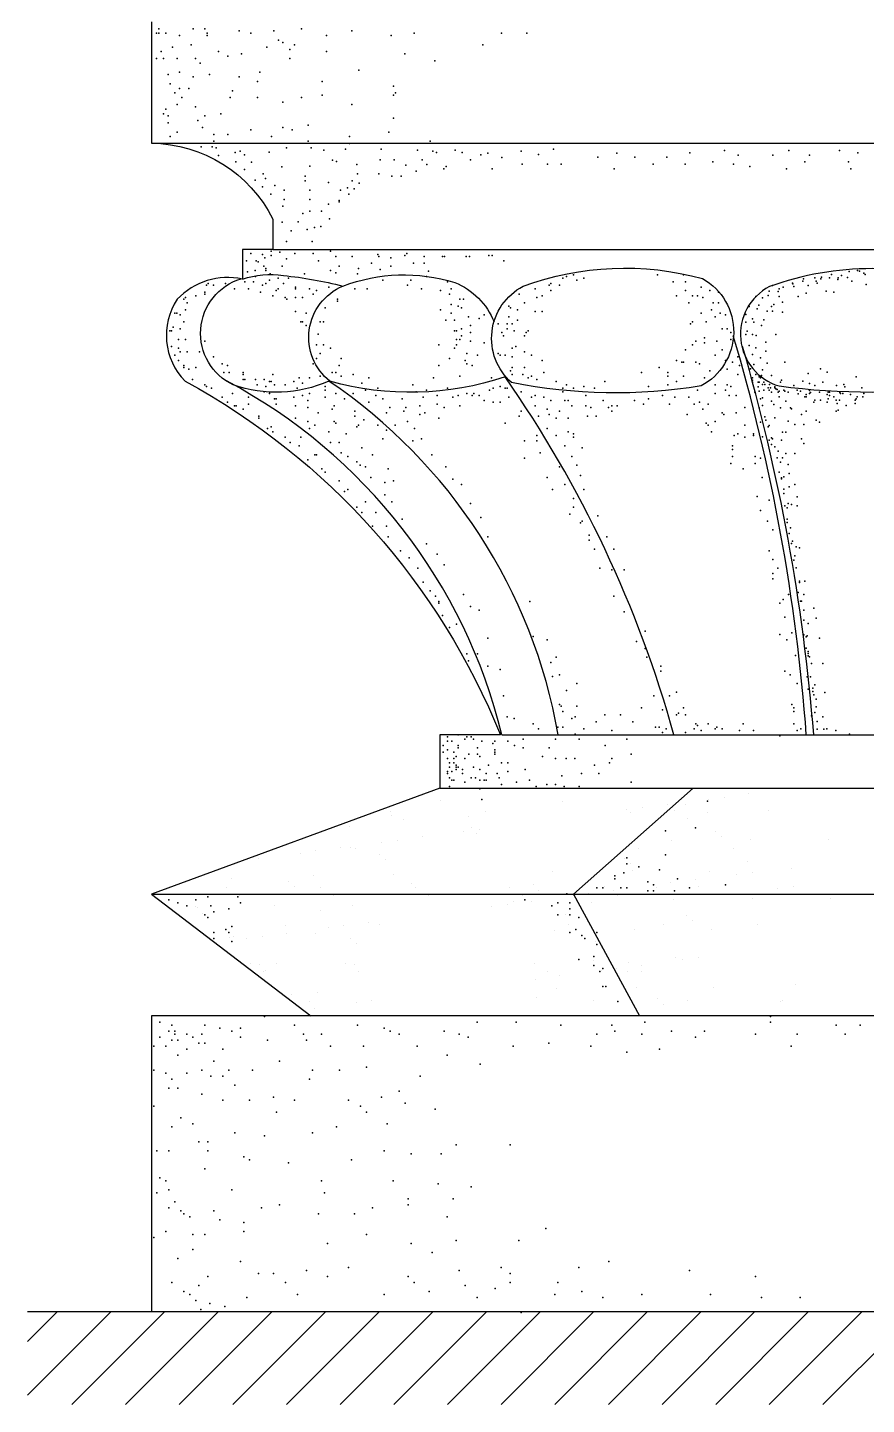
# Model space of a CAD drawing. Extents: x 1527 to 2079, y 1984 to 2892.
# Drawn here: x 1526.8 to 1803.2, y 1983.9 to 2437.6 of the extents above; entities that cross this region are included whole.
import ezdxf

# ---------------------------------------------------------------- set-up
doc = ezdxf.new("R2010")
doc.units = 0
doc.header["$LTSCALE"] = 100
doc.header["$MEASUREMENT"] = 0
for name, color, linetype in [('2', 2, 'CONTINUOUS'), ('3', 3, 'CONTINUOUS'), ('4', 4, 'CONTINUOUS'), ('7', 7, 'CONTINUOUS')]:
    doc.layers.add(name, color=color, linetype=linetype)

msp = doc.modelspace()

# ---------------------------------------------------------------- hatches: boundary and pattern name
at = {"layer": '3'}
h = msp.add_hatch(dxfattribs=at)
h.set_pattern_fill('ANSI31', color=256, scale=100, style=0)
h.set_pattern_definition([(45, (416.896, 1000.795), (-8.838835, 8.838835), [])])
h.paths.add_polyline_path([(2079.45, 2014.49), (1526.8, 2014.49), (1526.8, 1983.87), (2079.45, 1983.87)])

# ---------------------------------------------------------------- linework, layer by layer
at = {"layer": '2'}
msp.add_line((1526.8, 2014.49), (2079.45, 2014.49), dxfattribs=at)
at = {"layer": '3'}
for p, q in [((1607.59, 2364.49), (2002.59, 2364.49)), ((1683.08, 2204.49), (1927.59, 2204.49)), ((1662.96, 2182.96), (1662.96, 2182.96)), ((1702.98, 2182.61), (1702.98, 2182.61)), ((1751.17, 2183.31), (1751.17, 2183.31)), ((1756.37, 2184), (1756.37, 2184)), ((1764.5, 2185.07), (1764.5, 2185.07)), ((1778.09, 2186.85), (1778.09, 2186.85)), ((1646.47, 2179.35), (1646.47, 2179.35)), ((1677.62, 2179.41), (1677.62, 2179.41)), ((1724.25, 2179.77), (1724.25, 2179.77)), ((1725.39, 2179.05), (1725.39, 2179.05)), ((1729.46, 2180.45), (1729.46, 2180.45)), ((1737.59, 2181.52), (1737.59, 2181.52)), ((1739.9, 2179.52), (1739.9, 2179.52)), ((1743.58, 2181.73), (1743.58, 2181.73)), ((1750.97, 2178.93), (1750.97, 2178.93)), ((1771.04, 2179.58), (1771.04, 2179.58)), ((1632.9, 2174.18), (1632.9, 2174.18)), ((1646.62, 2177.87), (1646.62, 2177.87)), ((1650.69, 2176.67), (1650.69, 2176.67)), ((1672.2, 2177.75), (1672.2, 2177.75)), ((1672.91, 2173.84), (1672.91, 2173.84)), ((1744.11, 2176.84), (1744.11, 2176.84)), ((1643.5, 2169.14), (1643.5, 2169.14)), ((1648.7, 2169.82), (1648.7, 2169.82)), ((1656.83, 2170.89), (1656.83, 2170.89)), ((1670.41, 2172.68), (1670.41, 2172.68)), ((1674.76, 2172.15), (1674.76, 2172.15)), ((1675.62, 2173.36), (1675.62, 2173.36)), ((1738.91, 2169.68), (1738.91, 2169.68)), ((1753.53, 2172.61), (1753.53, 2172.61)), ((1755.38, 2170.92), (1755.38, 2170.92)), ((1765.08, 2170.01), (1765.08, 2170.01)), ((1790.67, 2169.89), (1790.67, 2169.89)), ((1616.58, 2165.59), (1616.58, 2165.59)), ((1621.78, 2166.28), (1621.78, 2166.28)), ((1629.91, 2167.35), (1629.91, 2167.35)), ((1633.13, 2167.52), (1633.13, 2167.52)), ((1634.73, 2166.94), (1634.73, 2166.94)), ((1642.85, 2165.06), (1642.85, 2165.06)), ((1728.15, 2167.11), (1728.15, 2167.11)), ((1759.3, 2167.17), (1759.3, 2167.17)), ((1603, 2163.8), (1603, 2163.8)), ((1644.7, 2163.37), (1644.7, 2163.37)), ((1723.47, 2163.83), (1723.47, 2163.83)), ((1725.31, 2162.14), (1725.31, 2162.14)), ((1764.08, 2162.95), (1764.08, 2162.95)), ((1778.61, 2160.63), (1778.61, 2160.63)), ((1594.07, 2157.29), (1594.07, 2157.29)), ((1612.79, 2156.28), (1612.79, 2156.28)), ((1621.07, 2158.27), (1621.07, 2158.27)), ((1647.25, 2158.6), (1647.25, 2158.6)), ((1653.4, 2155.4), (1653.4, 2155.4)), ((1699.84, 2159.45), (1699.84, 2159.45)), ((1726.02, 2159.78), (1726.02, 2159.78)), ((1738.68, 2155.77), (1738.68, 2155.77)), ((1746.81, 2156.84), (1746.81, 2156.84)), ((1751.6, 2159.66), (1751.6, 2159.66)), ((1760.39, 2158.63), (1760.39, 2158.63)), ((1765.59, 2159.32), (1765.59, 2159.32)), ((1567.59, 2151.99), (2042.59, 2151.99)), ((1592.27, 2154.2), (1592.27, 2154.2)), ((1596.48, 2151.51), (1596.48, 2151.51)), ((1614.63, 2154.6), (1614.63, 2154.6)), ((1623.41, 2154.26), (1623.41, 2154.26)), ((1627.63, 2151.57), (1627.63, 2151.57)), ((1654.55, 2154.31), (1654.55, 2154.31)), ((1658.77, 2151.63), (1658.77, 2151.63)), ((1685.69, 2154.37), (1685.69, 2154.37)), ((1689.91, 2151.68), (1689.91, 2151.68)), ((1693.41, 2155.06), (1693.41, 2155.06)), ((1695.25, 2153.37), (1695.25, 2153.37)), ((1706.55, 2151.55), (1706.55, 2151.55)), ((1711.76, 2152.23), (1711.76, 2152.23)), ((1716.83, 2154.43), (1716.83, 2154.43)), ((1719.89, 2153.3), (1719.89, 2153.3)), ((1721.05, 2151.74), (1721.05, 2151.74)), ((1733.47, 2155.09), (1733.47, 2155.09)), ((1734.01, 2154.17), (1734.01, 2154.17)), ((1747.97, 2154.48), (1747.97, 2154.48)), ((1752.19, 2151.8), (1752.19, 2151.8)), ((1765.71, 2150.74), (1765.71, 2150.74)), ((1774.03, 2153.83), (1774.03, 2153.83)), ((1775.87, 2152.14), (1775.87, 2152.14)), ((1779.12, 2154.54), (1779.12, 2154.54)), ((1783.33, 2151.85), (1783.33, 2151.85)), ((1582.01, 2148.04), (1582.01, 2148.04)), ((1582.73, 2147.51), (1582.73, 2147.51)), ((1608.18, 2148.37), (1608.18, 2148.37)), ((1623.33, 2146.62), (1623.33, 2146.62)), ((1633.76, 2148.25), (1633.76, 2148.25)), ((1679.63, 2148), (1679.63, 2148)), ((1684.84, 2148.69), (1684.84, 2148.69)), ((1686.95, 2149.56), (1686.95, 2149.56)), ((1692.97, 2149.76), (1692.97, 2149.76)), ((1712.53, 2149.44), (1712.53, 2149.44)), ((1739.54, 2150.41), (1739.54, 2150.41)), ((1791.3, 2150.62), (1791.3, 2150.62)), ((1584.57, 2145.82), (1584.57, 2145.82)), ((1611.67, 2141.84), (1611.67, 2141.84)), ((1639.13, 2142.67), (1639.13, 2142.67)), ((1642.81, 2141.9), (1642.81, 2141.9)), ((1703.95, 2145.4), (1703.95, 2145.4)), ((1705.09, 2142.01), (1705.09, 2142.01)), ((1736.23, 2142.07), (1736.23, 2142.07)), ((1743.97, 2145.05), (1743.97, 2145.05)), ((1745.81, 2143.36), (1745.81, 2143.36)), ((1767.37, 2142.12), (1767.37, 2142.12)), ((1593.27, 2137.85), (1593.27, 2137.85)), ((1594.7, 2138.02), (1594.7, 2138.02)), ((1598.88, 2137.37), (1598.88, 2137.37)), ((1604.09, 2138.06), (1604.09, 2138.06)), ((1612.22, 2139.13), (1612.22, 2139.13)), ((1621.7, 2139), (1621.7, 2139)), ((1625.8, 2140.91), (1625.8, 2140.91)), ((1631, 2141.6), (1631, 2141.6)), ((1633.29, 2137.5), (1633.29, 2137.5)), ((1700.47, 2140.18), (1700.47, 2140.18)), ((1726.65, 2140.52), (1726.65, 2140.52)), ((1752.23, 2140.39), (1752.23, 2140.39)), ((1635.13, 2135.81), (1635.13, 2135.81)), ((1713.91, 2136.28), (1713.91, 2136.28)), ((1715.75, 2134.59), (1715.75, 2134.59)), ((1600.34, 2129.16), (1600.34, 2129.16)), ((1603.23, 2128.73), (1603.23, 2128.73)), ((1608.81, 2129.11), (1608.81, 2129.11)), ((1631.48, 2129.22), (1631.48, 2129.22)), ((1634.39, 2128.98), (1634.39, 2128.98)), ((1693.77, 2129.33), (1693.77, 2129.33)), ((1713.16, 2130.17), (1713.16, 2130.17)), ((1724.91, 2129.39), (1724.91, 2129.39)), ((1729.11, 2128.62), (1729.11, 2128.62)), ((1740.17, 2131.14), (1740.17, 2131.14)), ((1742.69, 2130.41), (1742.69, 2130.41)), ((1747.9, 2131.1), (1747.9, 2131.1)), ((1604.56, 2126.47), (1604.56, 2126.47)), ((1605.07, 2127.04), (1605.07, 2127.04)), ((1635.7, 2126.53), (1635.7, 2126.53)), ((1694.06, 2124.01), (1694.06, 2124.01)), ((1697.98, 2126.64), (1697.98, 2126.64)), ((1702.19, 2125.08), (1702.19, 2125.08)), ((1715.77, 2126.87), (1715.77, 2126.87)), ((1720.98, 2127.55), (1720.98, 2127.55)), ((1724.45, 2126.61), (1724.45, 2126.61)), ((1729.13, 2126.7), (1729.13, 2126.7)), ((1613.77, 2119.07), (1613.77, 2119.07)), ((1622.33, 2119.73), (1622.33, 2119.73)), ((1701.1, 2120.91), (1701.1, 2120.91)), ((1727.28, 2121.25), (1727.28, 2121.25)), ((1752.86, 2121.12), (1752.86, 2121.12)), ((1779.87, 2122.1), (1779.87, 2122.1)), ((1619.74, 2116.8), (1619.74, 2116.8)), ((1621.44, 2114.45), (1621.44, 2114.45)), ((1635.02, 2116.24), (1635.02, 2116.24)), ((1640.22, 2116.92), (1640.22, 2116.92)), ((1694.39, 2117.84), (1694.39, 2117.84)), ((1713.17, 2116.97), (1713.17, 2116.97)), ((1734.4, 2117.49), (1734.4, 2117.49)), ((1736.25, 2115.8), (1736.25, 2115.8)), ((1744.31, 2117.03), (1744.31, 2117.03)), ((1775.01, 2116.61), (1775.01, 2116.61)), ((1775.45, 2117.08), (1775.45, 2117.08)), ((1766.97, 2112.21), (1766.97, 2112.21)), ((1792.56, 2112.08), (1792.56, 2112.08))]:
    msp.add_line(p, q, dxfattribs=at)
for points in [[(1597.59, 2354.74, -0.115804), (1611.1, 2355.9, -0.036004), (1630.71, 2352.43)], [(1684.12, 2322.49, -0.150064), (1626.42, 2321.04, -0.569044), (1630.71, 2352.43, -0.167002), (1667.54, 2353.61, -0.20382), (1680.51, 2340.61, -0.250698)], [(1626.05, 2321.1, -0.19162), (1594.57, 2319.85, -0.685629), (1597.13, 2354.83, -0.544902)]]:
    msp.add_lwpolyline(points, format="xyb", dxfattribs=at)
for points in [[(1686.3, 2320.6, -0.526861), (1690.09, 2352.36, -0.156701), (1749.21, 2354.89, -0.593289), (1748.7, 2319.49, -0.089749)], [(1774.44, 2319.49, 0.065726), (1835.77, 2319.54, 0.675826), (1838.96, 2352.25, 0.174506), (1771.24, 2352.25, 0.674851)]]:
    msp.add_lwpolyline(points, format="xyb", close=True, dxfattribs=at)
msp.add_lwpolyline([(1746.07, 2186.99), (1706.72, 2151.99), (1728.46, 2111.99)], dxfattribs=at)
for centre, radius, start, end in [((1164.14, 2159.25), 620.9, 4.17881, 16.54329), ((1145.18, 2153.26), 642.71, 4.57153, 16.18955), ((1508.04, 2161.96), 180.13, 13.657, 62.0925), ((1526.62, 2173.83), 177.7, 9.9655, 55.9734), ((1367.69, 2101.09), 386.19, 15.5292, 34.9786)]:
    msp.add_arc(centre, radius, start, end, dxfattribs=at)
for p in [(1570.05, 2437.23), (1581.41, 2437.23), (1585.2, 2437.23), (1617.02, 2437.23), (1569.29, 2435.72), (1570.05, 2435.72), (1572.32, 2435.72), (1576.87, 2434.96), (1585.96, 2435.72), (1585.96, 2434.96), (1596.56, 2436.47), (1600.35, 2435.72), (1607.93, 2436.47), (1609.44, 2433.45), (1610.96, 2432.69), (1625.35, 2434.96), (1633.68, 2436.47), (1646.56, 2434.96), (1654.13, 2435.72), (1682.92, 2435.72), (1691.25, 2435.72), (1570.81, 2429.66), (1574.6, 2431.18), (1580.66, 2431.93), (1589.75, 2429.66), (1592.78, 2428.15), (1597.32, 2428.9), (1605.65, 2431.18), (1613.23, 2430.42), (1614.74, 2431.93), (1625.35, 2429.66), (1651.1, 2428.9), (1676.86, 2431.93), (1569.29, 2427.39), (1571.57, 2427.39), (1576.11, 2427.39), (1582.17, 2427.39), (1583.69, 2425.88), (1613.23, 2427.39), (1635.95, 2423.61), (1660.95, 2426.63), (1573.08, 2422.09), (1573.84, 2419.06), (1576.87, 2422.85), (1581.41, 2421.33), (1586.72, 2422.09), (1596.56, 2421.33), (1602.62, 2419.82), (1603.38, 2422.85), (1623.83, 2419.82), (1575.35, 2416.04), (1576.87, 2417.55), (1577.63, 2414.52), (1579.9, 2417.55), (1593.53, 2414.52), (1594.29, 2416.79), (1602.62, 2414.52), (1617.02, 2414.52), (1623.83, 2415.28), (1647.32, 2418.31), (1647.32, 2415.28), (1648.07, 2416.04), (1572.32, 2410.74), (1576.11, 2412.25), (1582.17, 2411.49), (1610.96, 2413.01), (1633.68, 2412.25), (1571.57, 2409.22), (1573.08, 2408.47), (1573.08, 2406.19), (1582.93, 2406.95), (1585.2, 2408.47), (1590.5, 2409.22), (1619.29, 2405.44), (1647.32, 2407.71), (1573.84, 2401.65), (1573.84, 2401.65), (1576.11, 2403.17), (1584.44, 2404.68), (1588.23, 2402.41), (1592.78, 2402.41), (1600.35, 2403.92), (1607.17, 2401.65), (1610.96, 2404.68), (1613.99, 2403.92), (1632.92, 2401.65), (1645.8, 2403.17), (1584.04, 2398.29), (1587.58, 2398.29), (1588.23, 2400.14), (1588.99, 2397.93), (1595.16, 2396.38), (1596.81, 2396.87), (1606.39, 2396.52), (1612.07, 2397.94), (1619.29, 2400.14), (1620.23, 2397.94), (1624.47, 2397.15), (1631.59, 2397.58), (1632.92, 2399.38), (1643.3, 2397.58), (1655.32, 2397.15), (1659.44, 2400.14), (1660.33, 2396.87), (1661.49, 2396.38), (1667.66, 2397.15), (1669.98, 2396.38), (1678.43, 2396.16), (1689.43, 2396.87), (1695.11, 2395.81), (1700.07, 2397.58), (1721.01, 2396.16), (1745.04, 2396.35), (1756.4, 2397.11), (1777.61, 2397.11), (1794.27, 2397.11), (1800.33, 2396.35), (1589.71, 2395.45), (1595.39, 2393.33), (1598.25, 2395.61), (1600.56, 2393.3), (1610.59, 2391.76), (1619.76, 2391.95), (1627.25, 2393.92), (1628.63, 2393.52), (1635.27, 2392.53), (1642.98, 2394.07), (1647.61, 2394.07), (1651.46, 2392.26), (1656.86, 2394.07), (1658.41, 2392.53), (1664.74, 2391.81), (1672.75, 2394.04), (1676.15, 2395.61), (1683.04, 2394.74), (1689.74, 2392.57), (1698.07, 2392.57), (1702.61, 2392.57), (1714.73, 2394.84), (1726.86, 2394.84), (1732.92, 2392.57), (1737.46, 2394.84), (1743.52, 2392.57), (1752.61, 2393.32), (1759.43, 2392.57), (1760.94, 2395.6), (1764.73, 2391.81), (1772.31, 2395.6), (1782.91, 2393.32), (1784.43, 2395.6), (1797.3, 2393.32), (1598.23, 2390.84), (1601.78, 2387.3), (1604.42, 2389.45), (1605.19, 2387.91), (1618.3, 2388.68), (1618.3, 2387.13), (1633.73, 2387.13), (1635.49, 2389.43), (1642.59, 2389.43), (1646.84, 2388.68), (1649.92, 2388.68), (1654.89, 2390.3), (1663.98, 2391.05), (1679.89, 2391.05), (1720.04, 2391.05), (1776.85, 2391.05), (1798.06, 2391.05), (1604.26, 2385.17), (1606.94, 2382.69), (1608.27, 2385.59), (1611.36, 2384.05), (1619.84, 2384.05), (1625.91, 2386.59), (1629.87, 2384.05), (1632.18, 2384.82), (1632.65, 2382.69), (1634.43, 2384.46), (1636.04, 2386.36), (1610.89, 2378.75), (1611.36, 2380.97), (1619.84, 2380.97), (1626.01, 2379.43), (1629.46, 2380.56), (1629.46, 2380.2), (1610.69, 2373.43), (1616.01, 2373.62), (1617.53, 2376.34), (1619.84, 2377.11), (1623.7, 2377.11), (1626.26, 2374.53), (1613.65, 2370.67), (1618.97, 2371.06), (1621.38, 2371.72), (1621.38, 2371.72), (1623.42, 2372.05), (1612.13, 2367.09), (1620.61, 2367.09), (1598.94, 2360.7), (1600.36, 2363.18), (1602.13, 2360.7), (1602.84, 2360.35), (1604.26, 2362.83), (1604.97, 2361.76), (1607.1, 2363.89), (1607.1, 2362.47), (1609.94, 2363.54), (1612.07, 2361.41), (1614.91, 2363.18), (1620.94, 2363.18), (1622.71, 2360.7), (1626.62, 2363.89), (1628.39, 2362.12), (1633.72, 2362.12), (1640.1, 2359.99), (1642.23, 2362.83), (1642.59, 2362.12), (1646.49, 2361.76), (1651.1, 2362.47), (1651.81, 2363.18), (1653.94, 2359.99), (1657.49, 2362.12), (1657.49, 2359.99), (1663.52, 2362.12), (1664.23, 2362.12), (1671.33, 2362.12), (1672.39, 2362.12), (1678.78, 2362.47), (1679.85, 2362.47), (1683.75, 2360.7), (1599.29, 2357.15), (1601.78, 2357.51), (1601.86, 2355.55), (1604.62, 2358.93), (1605.33, 2358.22), (1605.33, 2357.51), (1606.75, 2356.44), (1609.35, 2354.97), (1610.65, 2358.93), (1612.8, 2354.97), (1618.1, 2356.44), (1626.62, 2357.51), (1628.39, 2356.8), (1629.46, 2358.93), (1635.49, 2356.44), (1635.84, 2358.22), (1642.94, 2357.86), (1646.49, 2358.93), (1658.3, 2355.55), (1658.88, 2357.28), (1703.22, 2354.97), (1704.37, 2355.55), (1706.67, 2356.13), (1710.13, 2354.97), (1734.32, 2356.13), (1742.96, 2356.13), (1786.23, 2355.18), (1788.41, 2355.4), (1790.99, 2355.18), (1791.64, 2356.24), (1793.93, 2355.18), (1795.03, 2355.91), (1796.95, 2355.24), (1797.55, 2357.23), (1800.22, 2357.51), (1800.89, 2357.37), (1802.36, 2356.64), (1802.73, 2356.27), (1585.16, 2350.37), (1585.74, 2352.67), (1586.31, 2353.25), (1588.04, 2352.67), (1592.07, 2353.25), (1594.95, 2351.52), (1598.41, 2353.82), (1599.56, 2351.52), (1601.29, 2353.82), (1603.59, 2350.37), (1604.16, 2352.67), (1605.32, 2353.25), (1606.47, 2354.4), (1608.77, 2350.95), (1609.35, 2351.52), (1611.08, 2353.25), (1615.11, 2352.1), (1615.11, 2351.52), (1619.71, 2351.52), (1622.02, 2350.95), (1626.05, 2352.1), (1634.69, 2351.52), (1638.72, 2351.52), (1643.9, 2354.4), (1651.96, 2352.67), (1653.12, 2354.4), (1656.57, 2351.52), (1662.91, 2350.95), (1665.21, 2353.82), (1666.36, 2351.52), (1694, 2351.52), (1698.61, 2352.67), (1699.19, 2353.25), (1699.19, 2350.95), (1702.07, 2352.67), (1707.83, 2354.4), (1739.5, 2353.82), (1743.53, 2353.82), (1743.53, 2350.95), (1748.72, 2352.1), (1751.59, 2350.95), (1754.47, 2350.37), (1771.19, 2350.78), (1772.29, 2352.61), (1774.16, 2350.68), (1774.49, 2351.51), (1774.49, 2351.51), (1775.76, 2352.03), (1778.89, 2353.34), (1778.99, 2353.15), (1779.26, 2352.24), (1782.19, 2354.08), (1782.51, 2354.84), (1784.03, 2352.61), (1786.59, 2354.08), (1786.92, 2353.41), (1788.13, 2354.84), (1789.89, 2350.78), (1792.46, 2350.41), (1793.75, 2354.56), (1798.33, 2354.08), (1803.09, 2352.98), (1578.25, 2348.07), (1578.83, 2348.64), (1579.4, 2346.92), (1582.28, 2349.22), (1585.16, 2349.79), (1607.62, 2349.22), (1611.65, 2348.64), (1612.23, 2348.07), (1615.11, 2348.64), (1617.41, 2348.64), (1620.87, 2349.79), (1628.93, 2348.07), (1628.93, 2347.49), (1665.79, 2349.79), (1666.36, 2346.34), (1669.24, 2348.07), (1670.39, 2348.07), (1688.82, 2349.79), (1690.55, 2346.92), (1694.58, 2348.64), (1696.31, 2349.22), (1740.65, 2349.22), (1744.68, 2346.92), (1745.84, 2349.22), (1747.56, 2349.22), (1749.29, 2348.64), (1752.75, 2346.92), (1754.47, 2346.92), (1766.79, 2348.95), (1767.77, 2346.12), (1768.99, 2348.58), (1770.82, 2349.31), (1772.66, 2346.38), (1774.49, 2348.95), (1775.59, 2347.11), (1780.73, 2348.95), (1783.29, 2350.04), (1575.37, 2343.46), (1575.95, 2343.46), (1577.1, 2342.89), (1578.83, 2344.61), (1615.11, 2344.04), (1618.56, 2343.46), (1624.9, 2345.19), (1662.91, 2344.61), (1666.36, 2343.46), (1668.67, 2345.77), (1669.82, 2345.19), (1672.12, 2342.31), (1675.58, 2341.74), (1677.3, 2342.89), (1685.37, 2345.77), (1685.37, 2342.31), (1685.94, 2345.19), (1688.25, 2344.61), (1694, 2344.04), (1696.31, 2344.04), (1748.72, 2343.46), (1752.17, 2344.61), (1753.32, 2342.31), (1755.05, 2343.46), (1756.78, 2342.89), (1763.49, 2343.08), (1764.59, 2345.65), (1765.69, 2341.62), (1767.16, 2344.91), (1770.46, 2344.18), (1771.92, 2345.65), (1772.29, 2344.18), (1775.59, 2343.81), (1573.64, 2337.71), (1574.22, 2337.71), (1574.79, 2338.86), (1577.1, 2338.28), (1578.25, 2340.59), (1616.83, 2340.59), (1617.41, 2340.59), (1618.56, 2339.43), (1623.17, 2340.59), (1624.32, 2340.59), (1664.63, 2341.16), (1667.51, 2341.16), (1667.51, 2337.71), (1668.09, 2337.71), (1669.82, 2338.28), (1672.7, 2339.43), (1672.7, 2337.13), (1681.91, 2340.01), (1683.06, 2337.13), (1684.79, 2340.01), (1684.79, 2338.28), (1686.52, 2340.01), (1687.09, 2337.71), (1688.25, 2341.16), (1691.13, 2337.13), (1691.7, 2337.71), (1745.26, 2340.01), (1745.84, 2340.59), (1750.44, 2340.59), (1755.63, 2338.28), (1757.35, 2338.28), (1758.51, 2337.13), (1763.49, 2340.52), (1763.86, 2337.58), (1766.06, 2340.52), (1768.62, 2339.42), (1769.36, 2341.25), (1574.22, 2332.53), (1576.52, 2334.83), (1578.83, 2334.83), (1585.16, 2334.26), (1622.02, 2333.1), (1622.59, 2336.56), (1624.32, 2333.1), (1662.33, 2333.1), (1668.09, 2334.83), (1668.09, 2333.1), (1669.24, 2334.83), (1669.82, 2335.98), (1672.7, 2334.26), (1677.3, 2333.68), (1683.64, 2335.98), (1687.67, 2332.53), (1690.55, 2335.98), (1745.84, 2333.1), (1746.99, 2334.26), (1749.87, 2335.41), (1749.87, 2333.68), (1753.9, 2334.26), (1758.51, 2334.83), (1763.49, 2336.48), (1764.59, 2332.82), (1765.69, 2336.48), (1766.86, 2336.1), (1770.09, 2333.92), (1773.39, 2336.48), (1575.37, 2329.65), (1576.52, 2331.95), (1576.52, 2327.92), (1577.1, 2330.8), (1579.4, 2330.8), (1583.43, 2330.8), (1588.04, 2329.08), (1622.02, 2328.5), (1623.17, 2330.23), (1626.62, 2331.95), (1630.08, 2328.5), (1665.79, 2328.5), (1667.51, 2331.95), (1670.97, 2327.92), (1671.54, 2330.23), (1675, 2329.65), (1681.91, 2330.23), (1682.49, 2329.65), (1684.21, 2329.65), (1686.52, 2331.95), (1686.52, 2329.08), (1690.55, 2330.8), (1692.85, 2329.65), (1696.31, 2327.92), (1740.65, 2327.92), (1743.53, 2331.38), (1753.32, 2329.65), (1755.63, 2331.38), (1756.78, 2327.92), (1760.81, 2329.08), (1765.69, 2329.89), (1766.79, 2332.09), (1768.26, 2328.79), (1770.09, 2330.99), (1578.25, 2326.2), (1578.25, 2325.62), (1579.98, 2325.05), (1582.28, 2325.62), (1590.92, 2326.77), (1591.49, 2323.9), (1592.65, 2326.2), (1593.22, 2323.9), (1597.83, 2323.9), (1597.83, 2323.32), (1607.62, 2323.32), (1620.87, 2326.77), (1627.2, 2323.9), (1628.35, 2323.9), (1629.5, 2326.2), (1634.11, 2323.32), (1662.33, 2326.2), (1671.54, 2326.77), (1673.27, 2326.2), (1685.94, 2324.47), (1686.52, 2325.62), (1686.52, 2323.32), (1689.97, 2323.32), (1690.55, 2325.62), (1696.88, 2323.9), (1729.13, 2323.9), (1734.89, 2325.62), (1737.77, 2323.9), (1742.38, 2327.35), (1742.96, 2327.35), (1746.99, 2327.35), (1748.14, 2326.77), (1751.59, 2324.47), (1757.35, 2325.05), (1759.08, 2327.35), (1760.81, 2323.32), (1761.38, 2326.2), (1764.96, 2325.12), (1766.06, 2326.59), (1766.79, 2323.29), (1768.99, 2324.76), (1770.51, 2326.99), (1776.32, 2327.32), (1784.03, 2323.66), (1788.06, 2325.12), (1790.26, 2324.02), (1581.13, 2321.59), (1585.16, 2319.87), (1585.74, 2319.29), (1587.46, 2318.72), (1597.83, 2321.59), (1598.41, 2321.59), (1601.86, 2321.59), (1602.44, 2319.87), (1604.74, 2321.59), (1605.32, 2319.29), (1606.47, 2321.02), (1607.04, 2321.02), (1608.2, 2319.87), (1611.65, 2319.87), (1614.53, 2321.02), (1615.68, 2318.72), (1616.26, 2322.17), (1617.41, 2320.44), (1619.71, 2322.17), (1619.71, 2322.17), (1623.17, 2322.74), (1624.9, 2319.29), (1630.08, 2322.74), (1636.99, 2320.44), (1639.29, 2322.17), (1642.17, 2318.72), (1653.69, 2319.87), (1660.6, 2322.17), (1665.21, 2318.72), (1669.24, 2322.74), (1679.61, 2322.17), (1680.18, 2318.72), (1682.49, 2319.29), (1684.21, 2318.72), (1684.79, 2318.72), (1691.7, 2322.17), (1692.85, 2322.74), (1692.85, 2322.74), (1694.58, 2321.59), (1700.92, 2321.02), (1703.22, 2318.72), (1704.37, 2319.87), (1706.67, 2318.72), (1710.13, 2319.29), (1713.59, 2318.72), (1717.04, 2321.02), (1731.44, 2319.29), (1737.77, 2322.74), (1737.77, 2319.87), (1740.65, 2321.02), (1742.96, 2322.74), (1749.87, 2322.17), (1753.32, 2319.87), (1757.35, 2319.87), (1758.51, 2319.29), (1765.69, 2322.19), (1765.69, 2321.46), (1765.69, 2320.73), (1767.52, 2320.73), (1767.52, 2319.26), (1767.89, 2322.56), (1767.89, 2320.73), (1768.26, 2322.19), (1768.62, 2322.93), (1768.99, 2319.99), (1769.36, 2320.73), (1769.72, 2319.99), (1770.82, 2318.89), (1771.26, 2320), (1771.56, 2318.89), (1771.92, 2322.93), (1773.02, 2319.26), (1773.02, 2318.89), (1774.86, 2320.73), (1774.86, 2320.73), (1775.22, 2321.46), (1779.26, 2319.63), (1782.19, 2321.09), (1784.39, 2320.36), (1786.23, 2319.63), (1788.79, 2320.73), (1793.3, 2319.7), (1795.76, 2319.99), (1796.13, 2319.26), (1799.79, 2322.56), (1801.63, 2318.89), (1590.92, 2315.84), (1592.65, 2314.11), (1594.37, 2316.99), (1599.56, 2315.84), (1604.74, 2317.56), (1606.47, 2316.99), (1608.2, 2315.26), (1608.77, 2315.26), (1614.53, 2315.84), (1617.41, 2316.41), (1619.14, 2314.69), (1619.71, 2316.99), (1624.9, 2318.14), (1624.9, 2315.84), (1628.35, 2316.99), (1631.23, 2315.26), (1634.11, 2316.99), (1638.14, 2318.14), (1639.29, 2314.11), (1641.6, 2316.41), (1643.9, 2315.26), (1650.24, 2315.26), (1654.84, 2317.56), (1657.15, 2315.84), (1658.3, 2318.14), (1661.75, 2316.41), (1666.94, 2315.84), (1668.67, 2316.41), (1671.54, 2316.99), (1673.27, 2316.41), (1673.85, 2316.99), (1675.58, 2316.41), (1677.3, 2314.69), (1679.03, 2318.14), (1680.18, 2314.11), (1682.49, 2314.11), (1685.37, 2315.84), (1689.4, 2317.56), (1692.85, 2315.84), (1694, 2316.41), (1696.88, 2315.84), (1699.19, 2314.69), (1703.22, 2317.56), (1703.8, 2314.69), (1704.95, 2314.69), (1710.71, 2316.41), (1716.46, 2314.69), (1726.83, 2314.69), (1731.44, 2315.26), (1736.05, 2316.41), (1740.08, 2315.84), (1744.68, 2315.84), (1747.56, 2318.14), (1748.14, 2314.11), (1753.32, 2316.99), (1756.78, 2318.14), (1757.93, 2316.41), (1760.23, 2316.41), (1766.42, 2317.43), (1767.89, 2317.79), (1768.26, 2315.23), (1768.99, 2315.6), (1769.36, 2318.16), (1771.19, 2318.16), (1771.92, 2317.43), (1771.92, 2314.5), (1773.39, 2318.53), (1773.79, 2318.31), (1774.12, 2317.43), (1774.49, 2317.79), (1774.49, 2315.96), (1775.96, 2318.16), (1776.32, 2317.75), (1776.69, 2314.5), (1777.42, 2317.43), (1780.36, 2318.16), (1780.68, 2316.91), (1781.46, 2317.79), (1782.93, 2315.96), (1783.29, 2316.7), (1783.29, 2315.96), (1784.39, 2317.06), (1784.47, 2318.03), (1784.76, 2317.33), (1785.86, 2314.13), (1786.23, 2314.86), (1787.69, 2317.43), (1787.69, 2317.43), (1788.06, 2314.86), (1790.26, 2316.7), (1790.26, 2314.13), (1790.63, 2317.43), (1790.63, 2315.23), (1790.99, 2317.43), (1790.99, 2316.33), (1792.46, 2315.96), (1793.19, 2314.86), (1794.29, 2314.86), (1794.46, 2317.33), (1794.66, 2317.06), (1795.39, 2317.06), (1797.96, 2316.7), (1799.43, 2314.86), (1799.79, 2315.23), (1800.16, 2315.96), (1801.99, 2315.96), (1802.36, 2317.06), (1594.95, 2312.96), (1595.53, 2312.96), (1597.83, 2311.81), (1599.56, 2313.54), (1608.77, 2313.54), (1615.11, 2312.96), (1619.14, 2312.39), (1622.59, 2310.66), (1627.2, 2311.81), (1627.78, 2312.96), (1634.69, 2311.23), (1645.05, 2310.66), (1646.21, 2312.39), (1650.81, 2311.23), (1651.39, 2312.39), (1656, 2312.96), (1656, 2310.08), (1657.72, 2310.66), (1661.75, 2313.54), (1664.06, 2312.39), (1669.24, 2312.96), (1689.4, 2311.23), (1694, 2312.96), (1698.04, 2311.81), (1698.61, 2310.08), (1702.07, 2311.23), (1706.1, 2312.96), (1710.71, 2312.96), (1712.43, 2312.39), (1718.19, 2312.39), (1719.34, 2312.96), (1719.34, 2311.23), (1721.07, 2312.96), (1729.71, 2313.54), (1738.35, 2313.54), (1744.11, 2310.08), (1746.41, 2313.54), (1749.29, 2311.81), (1751.02, 2313.54), (1755.63, 2310.66), (1756.2, 2310.08), (1760.23, 2310.66), (1763.11, 2312.39), (1767.89, 2312.3), (1768.99, 2313.03), (1772.66, 2313.4), (1774.86, 2312.3), (1778.16, 2312.3), (1778.53, 2311.93), (1781.83, 2310.1), (1783.29, 2311.2), (1793.19, 2311.2), (1793.56, 2313.76), (1793.93, 2311.56), (1796.49, 2313.03), (1799.43, 2313.76), (1603.01, 2309.51), (1603.01, 2308.93), (1605.89, 2305.48), (1607.04, 2306.05), (1615.11, 2308.93), (1619.14, 2307.78), (1619.14, 2307.78), (1619.71, 2305.48), (1621.44, 2306.63), (1627.78, 2307.78), (1628.35, 2307.21), (1634.69, 2309.51), (1635.26, 2306.05), (1635.84, 2306.63), (1637.57, 2308.36), (1642.17, 2306.63), (1647.93, 2306.63), (1651.96, 2307.78), (1654.27, 2305.48), (1662.33, 2308.93), (1684.21, 2307.21), (1688.82, 2309.51), (1695.16, 2309.51), (1698.04, 2305.48), (1700.92, 2308.93), (1704.95, 2308.93), (1711.28, 2309.51), (1714.16, 2309.51), (1750.44, 2307.21), (1751.02, 2306.63), (1753.32, 2307.78), (1763.11, 2306.63), (1768.26, 2307.53), (1769.72, 2309.37), (1770.09, 2308.27), (1770.82, 2306.07), (1771.19, 2306.43), (1773.02, 2309), (1777.42, 2307.9), (1779.63, 2306.8), (1782.56, 2306.8), (1786.59, 2308.27), (1787.69, 2307.53), (1607.62, 2304.33), (1611.65, 2302.6), (1613.38, 2300.87), (1616.83, 2302.6), (1626.05, 2304.33), (1626.62, 2300.87), (1629.5, 2300.87), (1631.81, 2303.75), (1643.9, 2302.03), (1645.05, 2304.9), (1653.69, 2301.45), (1656.57, 2302.03), (1690.55, 2301.45), (1694.58, 2303.18), (1694.58, 2301.45), (1700.92, 2303.18), (1704.95, 2304.33), (1706.67, 2303.75), (1706.67, 2302.6), (1752.17, 2304.33), (1759.66, 2303.18), (1760.81, 2303.75), (1763.11, 2302.6), (1763.11, 2302.6), (1765.99, 2303.75), (1765.99, 2303.18), (1768.99, 2302.77), (1771.19, 2301.67), (1771.92, 2302.4), (1772.29, 2302.04), (1775.22, 2301.67), (1775.59, 2304.23), (1776.69, 2304.23), (1781.83, 2302.04), (1782.56, 2300.57), (1616.26, 2299.72), (1621.44, 2296.85), (1622.02, 2296.85), (1630.08, 2297.42), (1632.38, 2296.27), (1636.99, 2299.15), (1640.45, 2296.85), (1660.03, 2296.85), (1695.73, 2297.42), (1703.8, 2299.72), (1706.1, 2296.27), (1709.55, 2299.15), (1759.08, 2299.72), (1759.08, 2298.57), (1759.08, 2296.27), (1766.57, 2296.27), (1771.92, 2300.2), (1773.02, 2299.47), (1773.02, 2299.47), (1774.12, 2298), (1776.69, 2297.27), (1779.63, 2297.27), (1619.14, 2295.12), (1623.75, 2292.24), (1635.26, 2294.54), (1636.41, 2293.39), (1638.14, 2292.82), (1645.63, 2292.24), (1664.63, 2292.82), (1690.55, 2295.69), (1702.07, 2292.82), (1707.83, 2293.39), (1758.51, 2293.97), (1762.54, 2292.24), (1766.57, 2293.97), (1768.3, 2295.69), (1773.76, 2295.81), (1774.86, 2294.34), (1775.59, 2295.81), (1777.42, 2293.61), (1624.9, 2291.09), (1629.5, 2288.21), (1639.87, 2289.36), (1644.48, 2287.64), (1647.36, 2288.21), (1647.36, 2288.21), (1666.94, 2288.79), (1669.82, 2287.06), (1698.04, 2289.36), (1703.8, 2287.06), (1708.98, 2289.94), (1768.87, 2289.36), (1774.49, 2291.04), (1775.22, 2289.21), (1775.22, 2288.84), (1775.96, 2289.58), (1777.79, 2290.68), (1779.63, 2287.01), (1631.23, 2284.76), (1632.38, 2285.34), (1644.48, 2283.61), (1699.76, 2285.34), (1706.67, 2282.46), (1710.13, 2285.34), (1767.14, 2283.03), (1775.96, 2285.54), (1775.96, 2284.08), (1777.79, 2286.28), (1780.36, 2282.98), (1635.26, 2279.58), (1636.99, 2277.85), (1638.14, 2281.31), (1641.6, 2277.85), (1646.78, 2281.31), (1672.7, 2280.73), (1706.67, 2279.58), (1768.3, 2278.43), (1771.18, 2281.88), (1776.32, 2280.05), (1777.06, 2279.31), (1777.42, 2280.78), (1778.53, 2280.41), (1780.36, 2280.05), (1640.45, 2273.25), (1645.05, 2273.25), (1650.24, 2275.55), (1676.15, 2276.13), (1705.52, 2277.28), (1708.98, 2274.4), (1709.55, 2274.98), (1714.74, 2276.7), (1770.6, 2274.98), (1777.06, 2275.65), (1777.06, 2274.55), (1645.63, 2269.8), (1678.46, 2269.8), (1711.86, 2270.37), (1717.62, 2269.8), (1772.33, 2272.1), (1777.79, 2270.89), (1778.16, 2272.72), (1649.66, 2265.19), (1658.3, 2267.49), (1711.86, 2268.65), (1713.59, 2265.77), (1719.92, 2265.77), (1771.18, 2265.19), (1778.53, 2267.59), (1778.89, 2268.32), (1779.99, 2266.49), (1781.09, 2266.12), (1652.54, 2262.89), (1661.75, 2264.04), (1664.06, 2260.59), (1772.33, 2262.31), (1779.26, 2262.09), (1779.63, 2263.56), (1779.63, 2263.56), (1655.42, 2259.44), (1715.31, 2259.44), (1719.34, 2258.86), (1723.38, 2258.86), (1772.33, 2257.71), (1772.33, 2255.98), (1774.05, 2259.44), (1779.99, 2259.52), (1781.09, 2255.13), (1782.93, 2255.13), (1657.15, 2254.83), (1659.45, 2251.95), (1670.39, 2250.8), (1777.51, 2250.8), (1780.73, 2251.46), (1781.09, 2254.76), (1782.56, 2250.73), (1661.18, 2250.23), (1662.33, 2248.5), (1662.33, 2247.93), (1672.7, 2246.78), (1692.28, 2248.5), (1719.92, 2250.23), (1774.63, 2247.93), (1775.78, 2249.08), (1781.46, 2248.53), (1781.83, 2248.53), (1785.86, 2246.33), (1663.48, 2243.9), (1675.58, 2245.62), (1723.38, 2245.05), (1776.36, 2243.32), (1782.56, 2245.6), (1782.56, 2242.3), (1786.59, 2243.03), (1665.79, 2239.87), (1668.09, 2241.02), (1693.43, 2236.99), (1730.29, 2238.72), (1774.63, 2237.57), (1778.66, 2238.14), (1782.56, 2237.54), (1783.66, 2237.17), (1784.03, 2241.2), (1678.46, 2236.42), (1698.04, 2235.84), (1727.41, 2235.26), (1730.29, 2232.96), (1776.93, 2235.84), (1783.29, 2236.8), (1783.29, 2233.14), (1787.69, 2236.44), (1671.54, 2231.24), (1672.12, 2228.93), (1675, 2231.24), (1699.19, 2228.36), (1700.92, 2230.08), (1730.86, 2230.08), (1779.81, 2230.66), (1784.03, 2232.04), (1784.03, 2231.31), (1784.03, 2230.57), (1784.39, 2230.21), (1785.13, 2228.01), (1788.79, 2228.01), (1678.46, 2227.21), (1682.49, 2226.06), (1699.76, 2223.75), (1702.07, 2224.33), (1735.47, 2227.21), (1735.47, 2225.48), (1776.36, 2225.48), (1778.09, 2224.33), (1783.66, 2223.61), (1784.76, 2223.61), (1704.37, 2219.15), (1704.37, 2219.15), (1707.83, 2221.45), (1780.39, 2221.45), (1784.03, 2219.58), (1785.49, 2219.95), (1785.49, 2218.85), (1786.23, 2221.04), (1683.64, 2217.42), (1702.07, 2214.55), (1733.17, 2217.42), (1738.35, 2217.42), (1740.65, 2218.57), (1778.66, 2214.55), (1785.86, 2217.75), (1786.59, 2216.28), (1789.53, 2218.48), (1684.79, 2210.52), (1687.09, 2209.94), (1702.64, 2213.97), (1703.22, 2212.24), (1706.1, 2209.94), (1707.25, 2210.52), (1707.83, 2213.97), (1717.04, 2211.09), (1722.22, 2211.09), (1729.13, 2213.39), (1736.05, 2212.82), (1740.65, 2211.09), (1741.23, 2211.67), (1742.96, 2213.39), (1743.53, 2211.09), (1779.24, 2213.39), (1779.24, 2212.24), (1785.13, 2210.78), (1786.23, 2211.88), (1786.59, 2213.72), (1788.79, 2210.42), (1693.43, 2208.21), (1695.16, 2206.49), (1701.49, 2207.06), (1703.22, 2207.06), (1710.13, 2206.49), (1714.16, 2208.79), (1719.34, 2205.91), (1726.26, 2208.79), (1733.74, 2207.06), (1734.89, 2207.06), (1736.05, 2205.34), (1737.2, 2206.49), (1743.53, 2205.34), (1746.41, 2206.49), (1746.99, 2208.21), (1747.56, 2207.64), (1748.72, 2205.91), (1751.02, 2208.21), (1753.32, 2206.49), (1753.9, 2207.06), (1755.63, 2206.49), (1761.38, 2205.91), (1762.54, 2208.21), (1765.99, 2205.91), (1779.24, 2208.21), (1780.39, 2205.91), (1781.54, 2206.49), (1786.96, 2208.95), (1786.96, 2206.39), (1789.16, 2206.39), (1790.18, 2206.49), (1793.06, 2205.91), (1663.71, 2200.99), (1665.13, 2203.84), (1665.13, 2202.42), (1666.56, 2202.42), (1668.69, 2204.55), (1668.69, 2200.99), (1670.83, 2203.13), (1671.54, 2203.84), (1672.97, 2203.84), (1673.68, 2203.13), (1676.53, 2202.42), (1680.09, 2201.7), (1680.8, 2202.42), (1685.07, 2202.42), (1687.21, 2200.99), (1690.06, 2203.13), (1700.74, 2203.13), (1707.25, 2204.76), (1708.58, 2203.13), (1717.13, 2200.99), (1724.25, 2203.13), (1774.63, 2204.19), (1797.67, 2204.76), (1663.71, 2198.86), (1665.13, 2199.57), (1665.13, 2196.72), (1667.27, 2198.86), (1667.27, 2196.72), (1667.98, 2197.43), (1668.69, 2200.28), (1670.83, 2196.72), (1672.25, 2198.14), (1675.1, 2200.28), (1675.1, 2198.14), (1675.82, 2197.43), (1680.8, 2199.57), (1680.8, 2198.86), (1680.8, 2198.14), (1690.06, 2200.28), (1696.47, 2197.43), (1698.61, 2200.28), (1700.74, 2196.72), (1704.3, 2196.72), (1707.15, 2196.72), (1719.26, 2196.72), (1725.67, 2198.14), (1665.13, 2192.45), (1665.13, 2191.74), (1665.84, 2195.3), (1665.84, 2195.3), (1665.84, 2193.87), (1666.56, 2192.45), (1667.27, 2195.3), (1667.98, 2194.59), (1667.98, 2193.87), (1667.98, 2193.16), (1668.69, 2193.87), (1670.12, 2193.16), (1670.12, 2191.74), (1673.68, 2193.87), (1675.82, 2193.16), (1677.95, 2191.74), (1678.66, 2194.59), (1681.51, 2191.74), (1682.94, 2195.3), (1685.07, 2195.3), (1685.07, 2192.45), (1690.77, 2193.16), (1709.29, 2191.74), (1713.56, 2194.59), (1714.99, 2191.74), (1718.55, 2195.3), (1665.84, 2190.32), (1665.84, 2187.47), (1666.56, 2189.6), (1667.27, 2189.6), (1670.83, 2188.89), (1672.97, 2190.32), (1674.39, 2190.32), (1675.82, 2189.6), (1677.24, 2189.6), (1677.95, 2189.6), (1677.95, 2189.6), (1682.23, 2190.32), (1682.94, 2188.18), (1687.92, 2188.89), (1692.2, 2189.6), (1694.33, 2187.47), (1697.89, 2188.18), (1700.74, 2188.18), (1702.88, 2191.03), (1703.59, 2187.47), (1708.58, 2187.47), (1725.67, 2188.89), (1675.82, 2186.76), (1676.53, 2183.2), (1750.84, 2182.72), (1746.9, 2173.85), (1737.04, 2172.86), (1737.04, 2164.98), (1724.22, 2164), (1724.22, 2162.02), (1728.16, 2161.04), (1735.07, 2160.05), (1720.28, 2158.08), (1720.28, 2157.1), (1723.23, 2159.07), (1731.12, 2156.11), (1740.98, 2157.1), (1586.18, 2151.19), (1596.04, 2151.19), (1704.5, 2152.17), (1714.36, 2154.14), (1716.33, 2154.14), (1722.25, 2154.14), (1724.22, 2154.14), (1731.12, 2153.16), (1733.09, 2155.13), (1733.09, 2153.16), (1740, 2153.16), (1744.93, 2154.14), (1756.76, 2155.13), (1573.36, 2150.2), (1576.32, 2149.21), (1579.28, 2148.23), (1582.23, 2150.2), (1587.16, 2148.23), (1588.15, 2146.26), (1593.08, 2147.24), (1597.02, 2149.21), (1690.7, 2150.2), (1699.57, 2148.23), (1701.54, 2149.21), (1705.49, 2149.21), (1705.49, 2147.24), (1585.19, 2145.27), (1586.18, 2144.29), (1586.18, 2144.29), (1701.54, 2145.27), (1705.49, 2145.27), (1708.44, 2144.29), (1588.15, 2139.36), (1588.15, 2137.39), (1592.09, 2140.35), (1593.08, 2139.36), (1594.07, 2141.33), (1705.49, 2139.36), (1707.46, 2140.35), (1709.43, 2138.38), (1710.42, 2137.39), (1714.36, 2139.36), (1594.07, 2136.41), (1714.36, 2135.42), (1708.44, 2130.49), (1713.37, 2131.48), (1713.37, 2128.52), (1715.35, 2126.55), (1716.33, 2127.54), (1716.33, 2121.62), (1717.32, 2121.62), (1721.26, 2116.7), (1604.91, 2111.77), (1771.55, 2111.77), (1570.4, 2109.8), (1573.36, 2106.84), (1574.35, 2108.81), (1575.33, 2106.84), (1575.33, 2105.86), (1579.28, 2105.86), (1584.21, 2105.86), (1585.19, 2108.81), (1590.12, 2107.83), (1594.07, 2106.84), (1597.02, 2107.83), (1614.77, 2108.81), (1617.73, 2105.86), (1623.65, 2105.86), (1635.48, 2108.81), (1644.35, 2107.83), (1646.32, 2106.84), (1649.28, 2105.86), (1664.07, 2106.84), (1669, 2105.86), (1674.92, 2109.8), (1687.74, 2109.8), (1702.53, 2108.81), (1714.36, 2105.86), (1719.29, 2108.81), (1720.28, 2106.84), (1729.15, 2105.86), (1730.14, 2109.8), (1739.01, 2106.84), (1749.86, 2106.84), (1766.62, 2105.86), (1771.55, 2109.8), (1780.42, 2105.86), (1793.24, 2108.81), (1796.2, 2105.86), (1801.13, 2108.81), (1568.43, 2101.92), (1570.4, 2104.87), (1572.37, 2101.92), (1574.35, 2103.89), (1576.32, 2103.89), (1579.28, 2100.93), (1581.25, 2104.87), (1583.22, 2102.9), (1585.19, 2102.9), (1591.11, 2100.93), (1597.02, 2104.87), (1605.9, 2103.89), (1618.72, 2103.89), (1626.6, 2101.92), (1637.45, 2101.92), (1655.2, 2101.92), (1671.96, 2104.87), (1686.75, 2101.92), (1698.58, 2102.9), (1712.39, 2101.92), (1735.07, 2100.93), (1746.9, 2104.87), (1778.45, 2101.92), (1576.32, 2098.96), (1588.15, 2096.99), (1609.84, 2096.99), (1665.06, 2098.96), (1724.22, 2099.95), (1568.43, 2094.03), (1572.37, 2093.05), (1579.28, 2093.05), (1584.21, 2094.03), (1587.16, 2092.06), (1591.11, 2092.06), (1593.08, 2094.03), (1600.97, 2094.03), (1620.69, 2094.03), (1629.56, 2094.03), (1638.44, 2095.02), (1656.19, 2092.06), (1675.91, 2096), (1573.36, 2088.12), (1574.35, 2091.08), (1576.32, 2088.12), (1595.05, 2089.11), (1619.7, 2091.08), (1584.21, 2086.15), (1591.11, 2084.18), (1599.98, 2084.18), (1607.87, 2085.17), (1614.77, 2084.18), (1632.52, 2084.18), (1643.37, 2085.17), (1649.28, 2087.14), (1651.26, 2083.19), (1568.43, 2082.21), (1577.3, 2078.27), (1608.86, 2080.24), (1636.46, 2082.21), (1638.44, 2080.24), (1661.12, 2081.22), (1574.35, 2075.31), (1581.25, 2076.3), (1628.58, 2075.31), (1645.34, 2076.3), (1583.22, 2070.38), (1586.18, 2070.38), (1595.05, 2073.34), (1604.91, 2072.36), (1620.69, 2073.34), (1668.02, 2069.4), (1685.77, 2069.4), (1569.42, 2067.43), (1573.36, 2067.43), (1586.18, 2067.43), (1598.01, 2065.46), (1644.35, 2067.43), (1653.23, 2066.44), (1663.09, 2066.44), (1585.19, 2061.52), (1599.98, 2064.47), (1612.8, 2063.49), (1633.51, 2064.47), (1570.4, 2058.56), (1572.37, 2057.57), (1623.65, 2057.57), (1647.31, 2057.57), (1662.1, 2056.59), (1672.95, 2055.6), (1569.42, 2053.63), (1573.36, 2054.62), (1594.07, 2054.62), (1624.63, 2053.63), (1652.24, 2051.66), (1667.03, 2051.66), (1573.36, 2048.71), (1575.33, 2050.68), (1577.3, 2047.72), (1578.29, 2046.74), (1588.15, 2047.72), (1603.93, 2048.71), (1609.84, 2049.69), (1622.66, 2046.74), (1634.49, 2046.74), (1640.41, 2048.71), (1652.24, 2049.69), (1580.26, 2045.75), (1590.12, 2044.76), (1598.01, 2043.78), (1665.06, 2045.75), (1568.43, 2038.85), (1572.37, 2040.82), (1581.25, 2039.84), (1585.19, 2039.84), (1598.01, 2040.82), (1638.44, 2039.84), (1668.02, 2037.87), (1688.72, 2037.87), (1697.6, 2041.81), (1581.25, 2034.91), (1625.62, 2036.88), (1653.23, 2036.88), (1660.13, 2033.93), (1576.32, 2031.96), (1597.02, 2030.97), (1632.52, 2029), (1682.81, 2029), (1708.44, 2029), (1718.3, 2030.97), (1574.35, 2024.07), (1586.18, 2026.04), (1602.94, 2027.03), (1607.87, 2027.03), (1611.81, 2024.07), (1618.72, 2028.01), (1625.62, 2026.04), (1652.24, 2026.04), (1654.21, 2024.07), (1669, 2028.01), (1685.77, 2027.03), (1685.77, 2024.07), (1701.54, 2024.07), (1744.93, 2028.01), (1766.62, 2026.04), (1578.29, 2021.12), (1580.26, 2020.13), (1583.22, 2023.09), (1599, 2019.15), (1615.76, 2020.13), (1644.35, 2020.13), (1659.14, 2021.12), (1670.98, 2023.09), (1674.92, 2019.15), (1680.84, 2022.1), (1700.56, 2020.13), (1709.43, 2021.12), (1716.33, 2019.15), (1729.15, 2020.13), (1751.83, 2020.13), (1768.59, 2019.15), (1781.41, 2019.15), (1582.23, 2018.16), (1583.89, 2015.2), (1586.84, 2017.17), (1591.77, 2016.19), (1689.39, 2014.22)]:
    msp.add_point(p, dxfattribs=at)
at = {"layer": '4'}
msp.add_lwpolyline([(1567.59, 2439.49), (1567.59, 2399.49, -0.281642), (1607.59, 2374.49), (1607.59, 2364.49), (1597.59, 2364.49), (1597.59, 2354.74, 0.26188), (1576.12, 2348.07, 0.355306), (1578.74, 2321.07, -0.174118), (1682.59, 2204.49), (1662.59, 2204.49), (1662.59, 2186.99), (1567.59, 2151.99), (1620.09, 2111.99), (1567.59, 2111.99), (1567.59, 2014.49), (2042.59, 2014.49)], format="xyb", dxfattribs=at)
at = {"layer": '7'}
for p, q in [((1567.59, 2399.49), (2040.66, 2399.49)), ((1662.59, 2186.99), (1947.59, 2186.99)), ((1990.09, 2111.99), (1620.09, 2111.99))]:
    msp.add_line(p, q, dxfattribs=at)

doc.saveas('drawing.dxf')
